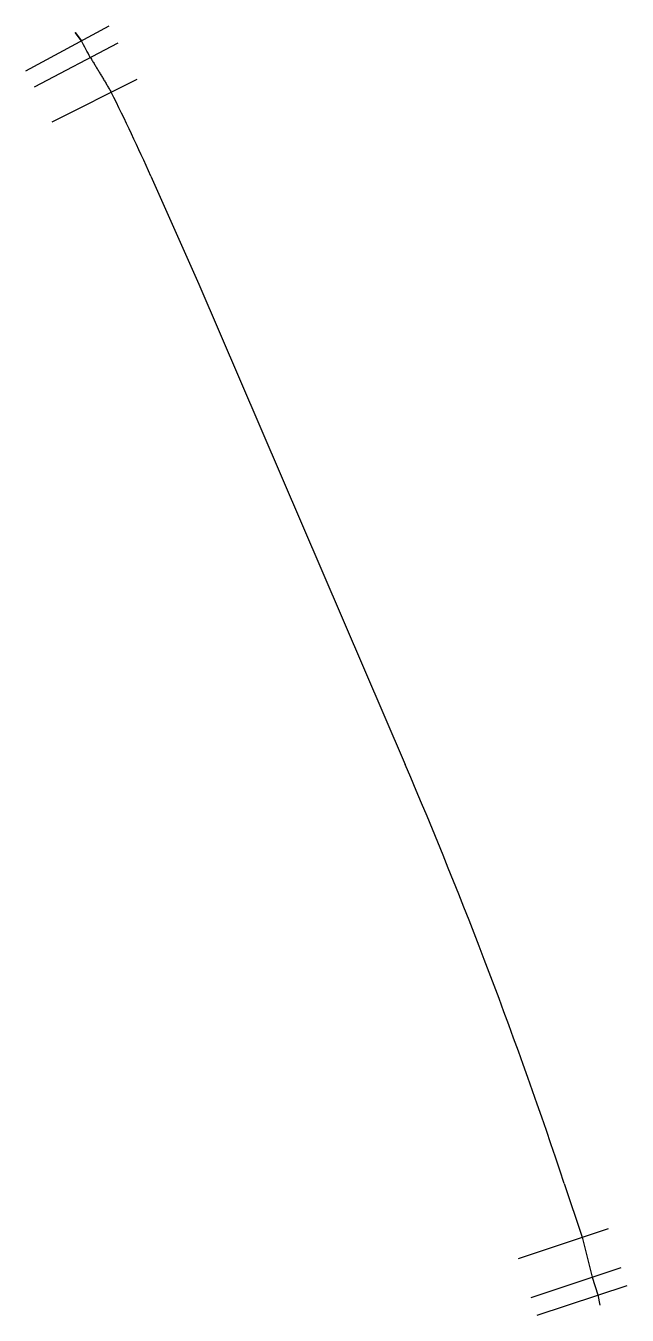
# Model space of a CAD drawing. Extents: x 268609 to 268800, y 5769373 to 5769781.
import ezdxf

# ---------------------------------------------------------------- set-up
doc = ezdxf.new("R2010")
doc.units = 0
for name, color, linetype in [('_CIVIL_CONSTRUCTION', 7, 'Continuous'), ('CORRIDOR_GRAPHICS_TEMPLATE_DROP', 7, 'Continuous'), ('CORRIDOR_GRAPHICS_TEMPLATE_INTERVAL', 7, 'Continuous')]:
    doc.layers.add(name, color=color, linetype=linetype)

msp = doc.modelspace()

# ---------------------------------------------------------------- linework, layer by layer
at = {"layer": '_CIVIL_CONSTRUCTION'}
for p, q in [((268626.81, 5769775.98), (268624.87, 5769778.65)), ((268611.94, 5769761.37), (268638.47, 5769775.37)), ((268617.61, 5769750.35), (268644.42, 5769763.8)), ((268648.78, 5769733.15), (268663.95, 5769698.97)), ((268663.94, 5769698.99), (268729.26, 5769546.94)), ((268779.62, 5769414.37), (268785.26, 5769397.38)), ((268765.09, 5769390.69), (268793.56, 5769400.14)), ((268785.26, 5769397.38), (268788.44, 5769384.82)), ((268769.18, 5769378.35), (268797.65, 5769387.8)), ((268788.44, 5769384.82), (268790.26, 5769379.19)), ((268790.26, 5769379.19), (268790.86, 5769375.94))]:
    msp.add_line(p, q, dxfattribs=at)
for centre, radius, start, end in [((268081.29, 5769481.35), 620, 27.82097, 28.37301), ((268081.29, 5769481.35), 620.85, 23.92774, 26.63686), ((267202.89, 5768891.24), 1661.25, 18.3549, 23.24764)]:
    msp.add_arc(centre, radius, start, end, dxfattribs=at)
msp.add_open_spline([(268629.62, 5769770.71), (268629.74, 5769770.52), (268629.96, 5769770.16), (268630.3, 5769769.61), (268630.63, 5769769.06), (268630.97, 5769768.52), (268631.3, 5769767.97), (268631.63, 5769767.42), (268631.97, 5769766.87), (268632.3, 5769766.32), (268632.63, 5769765.77), (268632.96, 5769765.22), (268633.29, 5769764.67), (268633.62, 5769764.12), (268633.95, 5769763.57), (268634.28, 5769763.01), (268634.61, 5769762.46), (268634.94, 5769761.91), (268635.27, 5769761.36), (268635.59, 5769760.8), (268635.92, 5769760.25), (268636.14, 5769759.88), (268636.25, 5769759.69)], degree=3, dxfattribs=at)
at = {"layer": 'CORRIDOR_GRAPHICS_TEMPLATE_DROP'}
for p, q in [((268624.87, 5769778.65), (268626.81, 5769775.98)), ((268648.78, 5769733.15), (268663.95, 5769698.97)), ((268663.94, 5769698.99), (268729.26, 5769546.94)), ((268779.62, 5769414.37), (268785.26, 5769397.38)), ((268785.26, 5769397.38), (268788.44, 5769384.82)), ((268788.44, 5769384.82), (268790.26, 5769379.19)), ((268790.26, 5769379.19), (268790.86, 5769375.94))]:
    msp.add_line(p, q, dxfattribs=at)
for centre, radius, start, end in [((268081.29, 5769481.35), 620, 27.82097, 28.37301), ((268081.29, 5769481.35), 620.85, 23.92774, 26.63686), ((267202.89, 5768891.24), 1661.25, 18.3549, 23.24764)]:
    msp.add_arc(centre, radius, start, end, dxfattribs=at)
msp.add_open_spline([(268629.62, 5769770.71), (268629.74, 5769770.52), (268629.96, 5769770.16), (268630.3, 5769769.61), (268630.63, 5769769.06), (268630.97, 5769768.52), (268631.3, 5769767.97), (268631.63, 5769767.42), (268631.97, 5769766.87), (268632.3, 5769766.32), (268632.63, 5769765.77), (268632.96, 5769765.22), (268633.29, 5769764.67), (268633.62, 5769764.12), (268633.95, 5769763.57), (268634.28, 5769763.01), (268634.61, 5769762.46), (268634.94, 5769761.91), (268635.27, 5769761.36), (268635.59, 5769760.8), (268635.92, 5769760.25), (268636.14, 5769759.88), (268636.25, 5769759.69)], degree=3, dxfattribs=at)
at = {"layer": 'CORRIDOR_GRAPHICS_TEMPLATE_INTERVAL'}
for p, q in [((268609.21, 5769766.47), (268635.61, 5769780.73)), ((268771.05, 5769372.74), (268799.52, 5769382.18))]:
    msp.add_line(p, q, dxfattribs=at)

doc.saveas('drawing.dxf')
